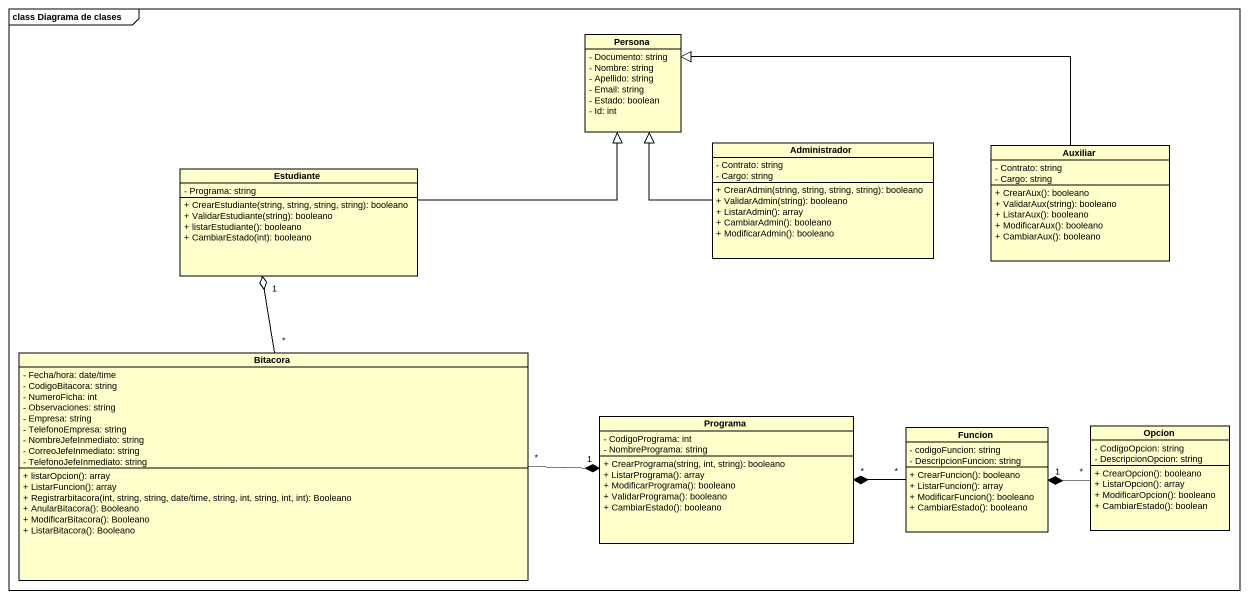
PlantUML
@startuml
mainframe class Diagrama de clases
hide circle
hide empty members
skinparam classAttributeIconSize 0
class Persona {
  - Documento: string
  - Nombre: string
  - Apellido: string
  - Email: string
  - Estado: boolean
  - Id: int
}
class Administrador {
  - Contrato: string
  - Cargo: string
  + CrearAdmin(string, string, string, string): booleano
  + ValidarAdmin(string): booleano
  + ListarAdmin(): array
  + CambiarAdmin(): booleano
  + ModificarAdmin(): booleano
}
class Auxiliar {
  - Contrato: string
  - Cargo: string
  + CrearAux(): booleano
  + ValidarAux(string): booleano
  + ListarAux(): booleano
  + ModificarAux(): booleano
  + CambiarAux(): booleano
}
class Estudiante {
  - Programa: string
  + CrearEstudiante(string, string, string, string): booleano
  + ValidarEstudiante(string): booleano
  + listarEstudiante(): booleano
  + CambiarEstado(int): booleano
}
class Bitacora {
  - Fecha/hora: date/time
  - CodigoBitacora: string
  - NumeroFicha: int
  - Observaciones: string
  - Empresa: string
  - TelefonoEmpresa: string
  - NombreJefeInmediato: string
  - CorreoJefeInmediato: string
  - TelefonoJefeInmediato: string
  + listarOpcion(): array
  + ListarFuncion(): array
  + Registrarbitacora(int, string, string, date/time, string, int, string, int, int): Booleano
  + AnularBitacora(): Booleano
  + ModificarBitacora(): Booleano
  + ListarBitacora(): Booleano
}
class Programa {
  - CodigoPrograma: int
  - NombrePrograma: string
  + CrearPrograma(string, int, string): booleano
  + ListarPrograma(): array
  + ModificarPrograma(): booleano
  + ValidarPrograma(): booleano
  + CambiarEstado(): booleano
}
class Funcion {
  - codigoFuncion: string
  - DescripcionFuncion: string
  + CrearFuncion(): booleano
  + ListarFuncion(): array
  + ModificarFuncion(): booleano
  + CambiarEstado(): booleano
}
class Opcion {
  - CodigoOpcion: string
  - DescripcionOpcion: string
  + CrearOpcion(): booleano
  + ListarOpcion(): array
  + ModificarOpcion(): booleano
  + CambiarEstado(): boolean
}
Administrador -up-|> Persona
Auxiliar -left-|> Persona
Estudiante -right-|> Persona
Bitacora "*" -up-o "1" Estudiante
Bitacora "*" -right-* "1" Programa
Funcion "*" -left-* "*" Programa
Opcion "*" -left-* "1" Funcion
@enduml
